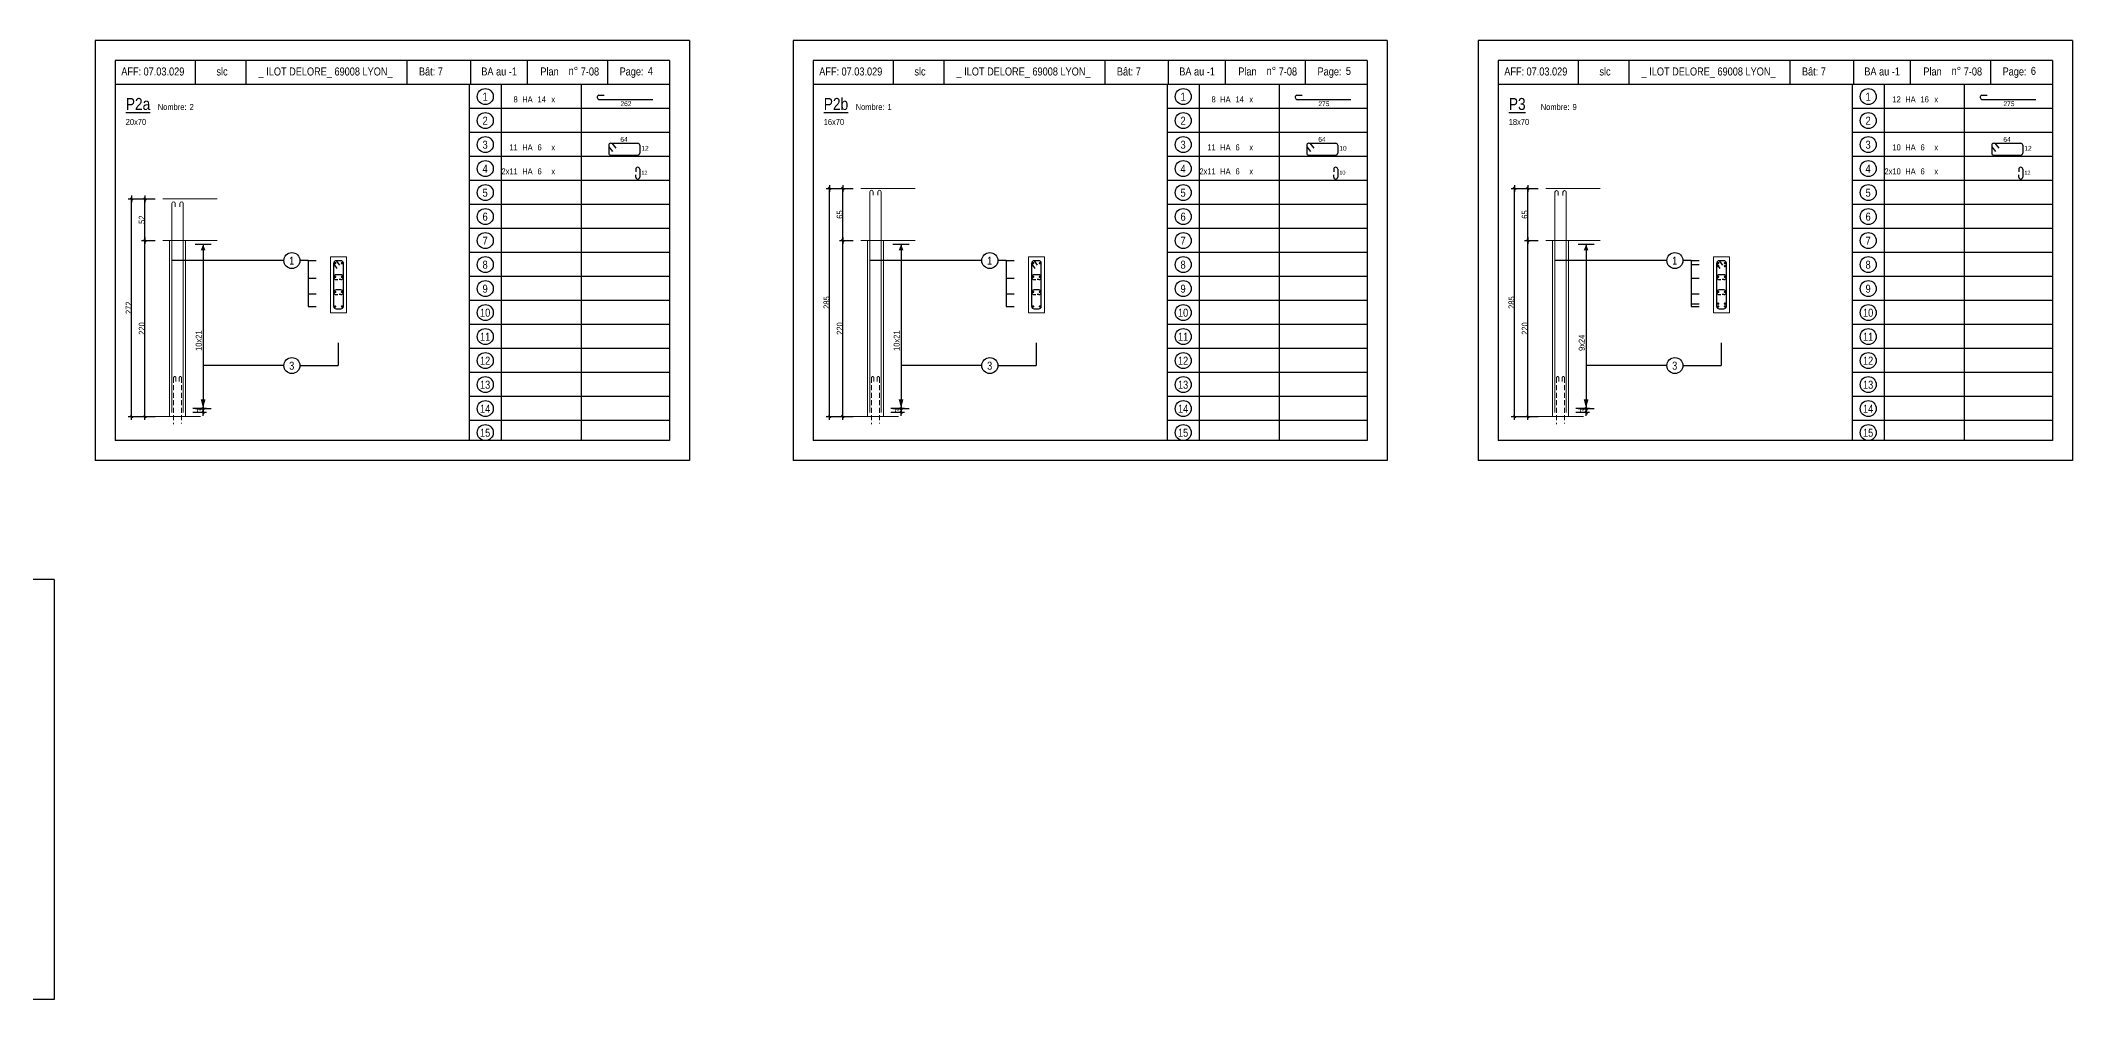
# Model space of a CAD drawing. Header units: metres. Extents: x -9927 to 45032, y -190416 to 12166.
# Drawn here: x 3751 to 8828, y -55539 to -53142 of the extents above; entities that cross this region are included whole.
import ezdxf
from ezdxf.enums import TextEntityAlignment as Align

# ---------------------------------------------------------------- set-up
doc = ezdxf.new("R2010")
doc.units = ezdxf.units.M
doc.header["$PDMODE"] = 65
doc.linetypes.add('CACHE2', pattern=[0.1875, 0.125, -0.0625])
for name, color, linetype in [('01_cote_gen', 4, 'Continuous'), ('01_fenetres', 171, 'Continuous'), ('01_linteaux', 3, 'Continuous'), ('01_sem', 42, 'Continuous'), ('01_texte', 230, 'Continuous'), ('AA_COTES', 2, 'Continuous')]:
    doc.layers.add(name, color=color, linetype=linetype)
doc.styles.add('STYLE2', font='ARIALN.TTF')
doc.dimstyles.new('JB25', dxfattribs={"dimscale": 0.1, "dimtxt": 150, "dimasz": 17, "dimexe": 0.1, "dimexo": 0.1, "dimgap": 0.09, "dimtad": 1, "dimdec": 1, "dimlfac": 0.5, "dimdsep": 46, "dimtxsty": 'STYLE2', "dimblk1": 'BOND_G', "dimblk2": 'BOND_D', "dimsah": 1, "dimcen": 1.5, "dimdle": 0.01, "dimse1": 1, "dimse2": 1, "dimclrd": 4, "dimclre": 2, "dimclrt": 5, "dimadec": 0, "dimazin": 0, "dimtfac": 2.333333, "dimtdec": 1, "dimtix": 1, "dimtmove": 2, "dimatfit": 3, "dimldrblk": 'BOND_G', "dimfxl": 1, "dimtolj": 1, "dimtzin": 0, "dimarcsym": 0})

# ---------------------------------------------------------------- blocks, each defined once
blk = doc.blocks.new('BOND_G')
at = {"layer": 'AA_COTES', "color": 0}
for p, q in [((5, 0), (-5, 0)), ((1.8, 1.8), (-1.8, -1.8)), ((0, -5), (0, 15))]:
    blk.add_line(p, q, dxfattribs=at)
blk = doc.blocks.new('BOND_D')
at = {"layer": 'AA_COTES', "color": 0}
for p, q in [((5, 0), (-5, 0)), ((-1.8, -1.8), (1.8, 1.8)), ((0, 5), (0, -15))]:
    blk.add_line(p, q, dxfattribs=at)
blk = doc.blocks.new('*D568')
at = {"layer": '01_cote_gen', "color": 4, "linetype": 'Continuous', "lineweight": -2, "transparency": 16777216}
blk.add_line((3978.1, -54080.1), (3978.1, -53539.5), dxfattribs=at)
at = {"layer": 'DEFPOINTS', "color": 0, "linetype": 'Continuous', "lineweight": 0, "transparency": 16777216}
for p in [(3978.1, -53537.8), (4112.8, -53537.8), (4072.8, -54081.8)]:
    blk.add_point(p, dxfattribs=at)
at = {"layer": '01_cote_gen', "color": 4, "linetype": 'Continuous', "lineweight": -2, "transparency": 16777216, "xscale": 1.7, "yscale": 1.7, "zscale": 1.7}
for name, p, rotation in [('BOND_D', (3978.1, -53537.8), 90), ('BOND_G', (3978.1, -54081.8), 270)]:
    blk.add_blockref(name, p, dxfattribs=dict(at, rotation=rotation))
at = {"layer": '01_cote_gen', "color": 5, "linetype": 'Continuous', "lineweight": 0, "transparency": 16777216, "insert": (3970.5, -53809.8), "char_height": 15, "attachment_point": 5, "rotation": 90, "style": 'STYLE2'}
blk.add_mtext('\\A1;272', dxfattribs=at)
blk = doc.blocks.new('*D569')
at = {"layer": '01_cote_gen', "color": 4, "linetype": 'Continuous', "lineweight": -2, "transparency": 16777216}
blk.add_line((4011.3, -53640.1), (4011.3, -53539.5), dxfattribs=at)
at = {"layer": 'DEFPOINTS', "color": 0, "linetype": 'Continuous', "lineweight": 0, "transparency": 16777216}
for p in [(4011.3, -53537.8), (4159.5, -53537.8), (4168.5, -53641.8)]:
    blk.add_point(p, dxfattribs=at)
at = {"layer": '01_cote_gen', "color": 4, "linetype": 'Continuous', "lineweight": -2, "transparency": 16777216, "xscale": 1.7, "yscale": 1.7, "zscale": 1.7}
for name, p, rotation in [('BOND_D', (4011.3, -53537.8), 90), ('BOND_G', (4011.3, -53641.8), 270)]:
    blk.add_blockref(name, p, dxfattribs=dict(at, rotation=rotation))
at = {"layer": '01_cote_gen', "color": 5, "linetype": 'Continuous', "lineweight": 0, "transparency": 16777216, "insert": (4003.6, -53589.8), "char_height": 15, "attachment_point": 5, "rotation": 90, "style": 'STYLE2'}
blk.add_mtext('\\A1;52', dxfattribs=at)
blk = doc.blocks.new('*D570')
at = {"layer": '01_cote_gen', "color": 4, "linetype": 'Continuous', "lineweight": -2, "transparency": 16777216}
blk.add_line((4011.3, -54080.1), (4011.3, -53643.5), dxfattribs=at)
at = {"layer": 'DEFPOINTS', "color": 0, "linetype": 'Continuous', "lineweight": 0, "transparency": 16777216}
for p in [(4011.3, -53641.8), (4019.8, -53641.8), (4029.4, -54081.8)]:
    blk.add_point(p, dxfattribs=at)
at = {"layer": '01_cote_gen', "color": 4, "linetype": 'Continuous', "lineweight": -2, "transparency": 16777216, "xscale": 1.7, "yscale": 1.7, "zscale": 1.7}
for name, p, rotation in [('BOND_D', (4011.3, -53641.8), 90), ('BOND_G', (4011.3, -54081.8), 270)]:
    blk.add_blockref(name, p, dxfattribs=dict(at, rotation=rotation))
at = {"layer": '01_cote_gen', "color": 5, "linetype": 'Continuous', "lineweight": 0, "transparency": 16777216, "insert": (4003.6, -53861.8), "char_height": 15, "attachment_point": 5, "rotation": 90, "style": 'STYLE2'}
blk.add_mtext('\\A1;220', dxfattribs=at)
blk = doc.blocks.new('*D571')
at = {"layer": '01_cote_gen', "color": 4, "linetype": 'Continuous', "lineweight": -2, "transparency": 16777216}
blk.add_line((4156.6, -54063.5), (4156.6, -54070.1), dxfattribs=at)
at = {"layer": 'DEFPOINTS', "color": 0, "linetype": 'Continuous', "lineweight": 0, "transparency": 16777216}
for p in [(4106.8, -54071.8), (4149.8, -54061.8), (4156.6, -54071.8)]:
    blk.add_point(p, dxfattribs=at)
at = {"layer": '01_cote_gen', "color": 4, "linetype": 'Continuous', "lineweight": -2, "transparency": 16777216, "xscale": 1.7, "yscale": 1.7, "zscale": 1.7}
for name, p, rotation in [('BOND_G', (4156.6, -54061.8), 90), ('BOND_D', (4156.6, -54071.8), 270)]:
    blk.add_blockref(name, p, dxfattribs=dict(at, rotation=rotation))
at = {"layer": '01_cote_gen', "color": 5, "linetype": 'Continuous', "lineweight": 0, "transparency": 16777216, "insert": (4149, -54066.8), "char_height": 15, "attachment_point": 5, "rotation": 90, "style": 'STYLE2'}
blk.add_mtext('\\A1;3', dxfattribs=at)
blk = doc.blocks.new('*D572')
at = {"layer": '01_cote_gen', "color": 4, "linetype": 'Continuous', "lineweight": -2, "transparency": 16777216}
blk.add_line((5722.3, -54080.1), (5722.3, -53513.5), dxfattribs=at)
at = {"layer": 'DEFPOINTS', "color": 0, "linetype": 'Continuous', "lineweight": 0, "transparency": 16777216}
for p in [(5722.3, -53511.8), (5857, -53511.8), (5817, -54081.8)]:
    blk.add_point(p, dxfattribs=at)
at = {"layer": '01_cote_gen', "color": 4, "linetype": 'Continuous', "lineweight": -2, "transparency": 16777216, "xscale": 1.7, "yscale": 1.7, "zscale": 1.7}
for name, p, rotation in [('BOND_D', (5722.3, -53511.8), 90), ('BOND_G', (5722.3, -54081.8), 270)]:
    blk.add_blockref(name, p, dxfattribs=dict(at, rotation=rotation))
at = {"layer": '01_cote_gen', "color": 5, "linetype": 'Continuous', "lineweight": 0, "transparency": 16777216, "insert": (5714.7, -53796.8), "char_height": 15, "attachment_point": 5, "rotation": 90, "style": 'STYLE2'}
blk.add_mtext('\\A1;285', dxfattribs=at)
blk = doc.blocks.new('*D573')
at = {"layer": '01_cote_gen', "color": 4, "linetype": 'Continuous', "lineweight": -2, "transparency": 16777216}
blk.add_line((5755.5, -53640.1), (5755.5, -53513.5), dxfattribs=at)
at = {"layer": 'DEFPOINTS', "color": 0, "linetype": 'Continuous', "lineweight": 0, "transparency": 16777216}
for p in [(5755.5, -53511.8), (5903.7, -53511.8), (5912.8, -53641.8)]:
    blk.add_point(p, dxfattribs=at)
at = {"layer": '01_cote_gen', "color": 4, "linetype": 'Continuous', "lineweight": -2, "transparency": 16777216, "xscale": 1.7, "yscale": 1.7, "zscale": 1.7}
for name, p, rotation in [('BOND_D', (5755.5, -53511.8), 90), ('BOND_G', (5755.5, -53641.8), 270)]:
    blk.add_blockref(name, p, dxfattribs=dict(at, rotation=rotation))
at = {"layer": '01_cote_gen', "color": 5, "linetype": 'Continuous', "lineweight": 0, "transparency": 16777216, "insert": (5747.8, -53576.8), "char_height": 15, "attachment_point": 5, "rotation": 90, "style": 'STYLE2'}
blk.add_mtext('\\A1;65', dxfattribs=at)
blk = doc.blocks.new('*D574')
at = {"layer": '01_cote_gen', "color": 4, "linetype": 'Continuous', "lineweight": -2, "transparency": 16777216}
blk.add_line((5755.5, -54080.1), (5755.5, -53643.5), dxfattribs=at)
at = {"layer": 'DEFPOINTS', "color": 0, "linetype": 'Continuous', "lineweight": 0, "transparency": 16777216}
for p in [(5755.5, -53641.8), (5764, -53641.8), (5773.6, -54081.8)]:
    blk.add_point(p, dxfattribs=at)
at = {"layer": '01_cote_gen', "color": 4, "linetype": 'Continuous', "lineweight": -2, "transparency": 16777216, "xscale": 1.7, "yscale": 1.7, "zscale": 1.7}
for name, p, rotation in [('BOND_D', (5755.5, -53641.8), 90), ('BOND_G', (5755.5, -54081.8), 270)]:
    blk.add_blockref(name, p, dxfattribs=dict(at, rotation=rotation))
at = {"layer": '01_cote_gen', "color": 5, "linetype": 'Continuous', "lineweight": 0, "transparency": 16777216, "insert": (5747.8, -53861.8), "char_height": 15, "attachment_point": 5, "rotation": 90, "style": 'STYLE2'}
blk.add_mtext('\\A1;220', dxfattribs=at)
blk = doc.blocks.new('*D575')
at = {"layer": '01_cote_gen', "color": 4, "linetype": 'Continuous', "lineweight": -2, "transparency": 16777216}
blk.add_line((5900.9, -54063.5), (5900.9, -54070.1), dxfattribs=at)
at = {"layer": 'DEFPOINTS', "color": 0, "linetype": 'Continuous', "lineweight": 0, "transparency": 16777216}
for p in [(5851, -54071.8), (5894.1, -54061.8), (5900.9, -54071.8)]:
    blk.add_point(p, dxfattribs=at)
at = {"layer": '01_cote_gen', "color": 4, "linetype": 'Continuous', "lineweight": -2, "transparency": 16777216, "xscale": 1.7, "yscale": 1.7, "zscale": 1.7}
for name, p, rotation in [('BOND_G', (5900.9, -54061.8), 90), ('BOND_D', (5900.9, -54071.8), 270)]:
    blk.add_blockref(name, p, dxfattribs=dict(at, rotation=rotation))
at = {"layer": '01_cote_gen', "color": 5, "linetype": 'Continuous', "lineweight": 0, "transparency": 16777216, "insert": (5893.2, -54066.8), "char_height": 15, "attachment_point": 5, "rotation": 90, "style": 'STYLE2'}
blk.add_mtext('\\A1;3', dxfattribs=at)
blk = doc.blocks.new('*D576')
at = {"layer": '01_cote_gen', "color": 4, "linetype": 'Continuous', "lineweight": -2, "transparency": 16777216}
blk.add_line((7434.3, -54080.1), (7434.3, -53513.5), dxfattribs=at)
at = {"layer": 'DEFPOINTS', "color": 0, "linetype": 'Continuous', "lineweight": 0, "transparency": 16777216}
for p in [(7434.3, -53511.8), (7569, -53511.8), (7529, -54081.8)]:
    blk.add_point(p, dxfattribs=at)
at = {"layer": '01_cote_gen', "color": 4, "linetype": 'Continuous', "lineweight": -2, "transparency": 16777216, "xscale": 1.7, "yscale": 1.7, "zscale": 1.7}
for name, p, rotation in [('BOND_D', (7434.3, -53511.8), 90), ('BOND_G', (7434.3, -54081.8), 270)]:
    blk.add_blockref(name, p, dxfattribs=dict(at, rotation=rotation))
at = {"layer": '01_cote_gen', "color": 5, "linetype": 'Continuous', "lineweight": 0, "transparency": 16777216, "insert": (7426.6, -53796.8), "char_height": 15, "attachment_point": 5, "rotation": 90, "style": 'STYLE2'}
blk.add_mtext('\\A1;285', dxfattribs=at)
blk = doc.blocks.new('*D577')
at = {"layer": '01_cote_gen', "color": 4, "linetype": 'Continuous', "lineweight": -2, "transparency": 16777216}
blk.add_line((7467.5, -53640.1), (7467.5, -53513.5), dxfattribs=at)
at = {"layer": 'DEFPOINTS', "color": 0, "linetype": 'Continuous', "lineweight": 0, "transparency": 16777216}
for p in [(7467.5, -53511.8), (7615.7, -53511.8), (7624.8, -53641.8)]:
    blk.add_point(p, dxfattribs=at)
at = {"layer": '01_cote_gen', "color": 4, "linetype": 'Continuous', "lineweight": -2, "transparency": 16777216, "xscale": 1.7, "yscale": 1.7, "zscale": 1.7}
for name, p, rotation in [('BOND_D', (7467.5, -53511.8), 90), ('BOND_G', (7467.5, -53641.8), 270)]:
    blk.add_blockref(name, p, dxfattribs=dict(at, rotation=rotation))
at = {"layer": '01_cote_gen', "color": 5, "linetype": 'Continuous', "lineweight": 0, "transparency": 16777216, "insert": (7459.8, -53576.8), "char_height": 15, "attachment_point": 5, "rotation": 90, "style": 'STYLE2'}
blk.add_mtext('\\A1;65', dxfattribs=at)
blk = doc.blocks.new('*D578')
at = {"layer": '01_cote_gen', "color": 4, "linetype": 'Continuous', "lineweight": -2, "transparency": 16777216}
blk.add_line((7467.5, -54080.1), (7467.5, -53643.5), dxfattribs=at)
at = {"layer": 'DEFPOINTS', "color": 0, "linetype": 'Continuous', "lineweight": 0, "transparency": 16777216}
for p in [(7467.5, -53641.8), (7476, -53641.8), (7485.6, -54081.8)]:
    blk.add_point(p, dxfattribs=at)
at = {"layer": '01_cote_gen', "color": 4, "linetype": 'Continuous', "lineweight": -2, "transparency": 16777216, "xscale": 1.7, "yscale": 1.7, "zscale": 1.7}
for name, p, rotation in [('BOND_D', (7467.5, -53641.8), 90), ('BOND_G', (7467.5, -54081.8), 270)]:
    blk.add_blockref(name, p, dxfattribs=dict(at, rotation=rotation))
at = {"layer": '01_cote_gen', "color": 5, "linetype": 'Continuous', "lineweight": 0, "transparency": 16777216, "insert": (7459.8, -53861.8), "char_height": 15, "attachment_point": 5, "rotation": 90, "style": 'STYLE2'}
blk.add_mtext('\\A1;220', dxfattribs=at)
blk = doc.blocks.new('*D579')
at = {"layer": '01_cote_gen', "color": 4, "linetype": 'Continuous', "lineweight": -2, "transparency": 16777216}
blk.add_line((7612.9, -54063.5), (7612.9, -54070.1), dxfattribs=at)
at = {"layer": 'DEFPOINTS', "color": 0, "linetype": 'Continuous', "lineweight": 0, "transparency": 16777216}
for p in [(7563, -54071.8), (7606, -54061.8), (7612.9, -54071.8)]:
    blk.add_point(p, dxfattribs=at)
at = {"layer": '01_cote_gen', "color": 4, "linetype": 'Continuous', "lineweight": -2, "transparency": 16777216, "xscale": 1.7, "yscale": 1.7, "zscale": 1.7}
for name, p, rotation in [('BOND_G', (7612.9, -54061.8), 90), ('BOND_D', (7612.9, -54071.8), 270)]:
    blk.add_blockref(name, p, dxfattribs=dict(at, rotation=rotation))
at = {"layer": '01_cote_gen', "color": 5, "linetype": 'Continuous', "lineweight": 0, "transparency": 16777216, "insert": (7605.2, -54066.8), "char_height": 15, "attachment_point": 5, "rotation": 90, "style": 'STYLE2'}
blk.add_mtext('\\A1;3', dxfattribs=at)

msp = doc.modelspace()

# ---------------------------------------------------------------- linework, layer by layer
at = {"layer": '01_cote_gen', "color": 2, "linetype": 'CACHE2', "lineweight": 0, "ltscale": 100}
for p, q in [((4082.76, -53984.84), (4082.76, -54100.41)), ((4088.76, -53984.84), (4088.76, -53993.82)), ((4096.76, -53984.84), (4096.76, -53993.82)), ((4102.76, -53984.84), (4102.76, -54099.56)), ((5827.01, -53984.84), (5827.01, -54100.41)), ((5833.01, -53984.84), (5833.01, -53993.82)), ((5841.01, -53984.84), (5841.01, -53993.82)), ((5847.01, -53984.84), (5847.01, -54099.56)), ((7538.97, -53984.84), (7538.97, -54100.41)), ((7544.97, -53984.84), (7544.97, -53993.82)), ((7552.97, -53984.84), (7552.97, -53993.82)), ((7558.97, -53984.84), (7558.97, -54099.56))]:
    msp.add_line(p, q, dxfattribs=at)
for centre in [(4085.76, -53984.84), (4099.76, -53984.84), (5830.01, -53984.84), (5844.01, -53984.84), (7541.97, -53984.84), (7555.97, -53984.84)]:
    msp.add_arc(centre, 3, 0, 180, dxfattribs=at)
at = {"layer": '01_fenetres', "ltscale": 30}
for p, q in [((3936.86, -53191.96), (3936.86, -54141.96)), ((3936.86, -53191.96), (3936.86, -54141.96)), ((3936.86, -53191.96), (3936.86, -54141.96)), ((5321.86, -53191.96), (3936.86, -53191.96)), ((4136.86, -53191.96), (4136.86, -53251.96)), ((4263.36, -53191.96), (4263.36, -53251.96)), ((4666.14, -53191.96), (4666.14, -53251.96)), ((4824.54, -53191.96), (4824.54, -53251.96)), ((4967.73, -53251.96), (4967.73, -53191.96)), ((5167.73, -53251.96), (5167.73, -53191.96)), ((5321.86, -53191.96), (5321.86, -54141.96)), ((5681.11, -53191.96), (5681.11, -54141.96)), ((5681.11, -53191.96), (5681.11, -54141.96)), ((5681.11, -53191.96), (5681.11, -54141.96)), ((7066.11, -53191.96), (5681.11, -53191.96)), ((5881.11, -53191.96), (5881.11, -53251.96)), ((6007.61, -53191.96), (6007.61, -53251.96)), ((6410.39, -53191.96), (6410.39, -53251.96)), ((6568.8, -53191.96), (6568.8, -53251.96)), ((6711.98, -53251.96), (6711.98, -53191.96)), ((6911.98, -53251.96), (6911.98, -53191.96)), ((7066.11, -53191.96), (7066.11, -54141.96)), ((7393.07, -53191.96), (7393.07, -54141.96)), ((7393.07, -53191.96), (7393.07, -54141.96)), ((7393.07, -53191.96), (7393.07, -54141.96)), ((8778.07, -53191.96), (7393.07, -53191.96)), ((7593.07, -53191.96), (7593.07, -53251.96)), ((7719.56, -53191.96), (7719.56, -53251.96)), ((8122.34, -53191.96), (8122.34, -53251.96)), ((8280.75, -53191.96), (8280.75, -53251.96)), ((8423.94, -53251.96), (8423.94, -53191.96)), ((8623.94, -53251.96), (8623.94, -53191.96)), ((8778.07, -53191.96), (8778.07, -54141.96)), ((5321.86, -53251.96), (3936.86, -53251.96)), ((7066.11, -53251.96), (5681.11, -53251.96)), ((8778.07, -53251.96), (7393.07, -53251.96)), ((5321.86, -54141.96), (3936.86, -54141.96)), ((7066.11, -54141.96), (5681.11, -54141.96)), ((8778.07, -54141.96), (7393.07, -54141.96))]:
    msp.add_line(p, q, dxfattribs=at)
at = {"layer": '01_linteaux', "linetype": 'Continuous'}
for p, q in [((5145.41, -53278.21), (5159.14, -53278.21)), ((5146.63, -53289.19), (5280.95, -53289.19)), ((6889.66, -53278.21), (6903.4, -53278.21)), ((6890.89, -53289.19), (7025.2, -53289.19)), ((8601.61, -53278.21), (8615.35, -53278.21)), ((8602.84, -53289.19), (8737.15, -53289.19)), ((5170.31, -53403.49), (5170.31, -53423.1)), ((5170.31, -53407.63), (5179.5, -53418.96)), ((5175.31, -53398.49), (5242.89, -53398.49)), ((5178, -53398.49), (5187.98, -53410.8)), ((5247.89, -53403.49), (5247.89, -53423.1)), ((6914.56, -53403.49), (6914.56, -53423.1)), ((6914.56, -53407.63), (6923.75, -53418.96)), ((6919.56, -53398.49), (6987.15, -53398.49)), ((6922.25, -53398.49), (6932.23, -53410.8)), ((6992.15, -53403.49), (6992.15, -53423.1)), ((8626.52, -53403.49), (8626.52, -53423.1)), ((8626.52, -53407.63), (8635.71, -53418.96)), ((8631.52, -53398.49), (8699.1, -53398.49)), ((8634.21, -53398.49), (8644.19, -53410.8)), ((8704.1, -53403.49), (8704.1, -53423.1)), ((5175.31, -53428.1), (5242.89, -53428.1)), ((5237.89, -53463.49), (5237.89, -53469.86)), ((5247.89, -53463.49), (5247.89, -53483.1)), ((6919.56, -53428.1), (6987.15, -53428.1)), ((6982.15, -53463.49), (6982.15, -53469.86)), ((6992.15, -53463.49), (6992.15, -53483.1)), ((8631.52, -53428.1), (8699.1, -53428.1)), ((8694.1, -53463.49), (8694.1, -53469.86)), ((8704.1, -53463.49), (8704.1, -53483.1)), ((5237.89, -53483.1), (5237.89, -53477.25)), ((6982.15, -53483.1), (6982.15, -53477.25)), ((8694.1, -53483.1), (8694.1, -53477.25))]:
    msp.add_line(p, q, dxfattribs=at)
for centre, start, end in [((5146.51, -53283.09), 102.77382, 192.77382), ((5146.63, -53284.19), 180, 270), ((6890.76, -53283.09), 102.77382, 192.77382), ((6890.89, -53284.19), 180, 270), ((8602.72, -53283.09), 102.77382, 192.77382), ((8602.84, -53284.19), 180, 270), ((5175.31, -53403.49), 90, 180), ((5242.89, -53403.49), 0, 90), ((6919.56, -53403.49), 90, 180), ((6987.15, -53403.49), 0, 90), ((8631.52, -53403.49), 90, 180), ((8699.1, -53403.49), 0, 90), ((5175.31, -53423.1), 180, 270), ((5242.89, -53463.49), 90, 180), ((5242.89, -53423.1), 270, 0), ((5242.89, -53463.49), 0, 90), ((6919.56, -53423.1), 180, 270), ((6987.15, -53463.49), 90, 180), ((6987.15, -53423.1), 270, 0), ((6987.15, -53463.49), 0, 90), ((8631.52, -53423.1), 180, 270), ((8699.1, -53463.49), 90, 180), ((8699.1, -53423.1), 270, 0), ((8699.1, -53463.49), 0, 90), ((5242.89, -53483.1), 180, 270), ((5242.89, -53483.1), 270, 0), ((6987.15, -53483.1), 180, 270), ((6987.15, -53483.1), 270, 0), ((8699.1, -53483.1), 180, 270), ((8699.1, -53483.1), 270, 0)]:
    msp.add_arc(centre, 5, start, end, dxfattribs=at)
at = {"layer": '01_sem', "color": 2, "lineweight": 0, "ltscale": 7}
for p, q in [((5817.01, -53511.84), (5800.57, -53511.84)), ((5936.19, -53511.84), (5817.01, -53511.84)), ((7528.97, -53511.84), (7512.53, -53511.84)), ((7648.15, -53511.84), (7528.97, -53511.84)), ((4072.76, -53537.84), (4056.32, -53537.84)), ((4191.94, -53537.84), (4072.76, -53537.84)), ((4078.76, -53548.83), (4078.76, -54071.84)), ((4086.76, -53548.83), (4086.76, -53557.23)), ((4098.76, -53548.83), (4098.76, -53557.23)), ((4106.76, -53548.83), (4106.76, -54071.84)), ((5823.01, -53519.89), (5823.01, -54071.84)), ((5831.01, -53519.89), (5831.01, -53528.29)), ((5843.01, -53519.89), (5843.01, -53528.29)), ((5851.01, -53519.89), (5851.01, -54071.84)), ((7534.97, -53520.84), (7534.97, -54071.84)), ((7542.97, -53520.84), (7542.97, -53529.25)), ((7554.97, -53520.84), (7554.97, -53529.25)), ((7562.97, -53520.84), (7562.97, -54071.84)), ((4072.76, -53641.84), (4056.32, -53641.84)), ((4072.76, -53641.84), (4072.76, -54081.84)), ((4191.94, -53641.84), (4072.76, -53641.84)), ((4112.76, -53641.84), (4112.76, -54081.84)), ((5817.01, -53641.84), (5800.57, -53641.84)), ((5817.01, -53641.84), (5817.01, -54081.84)), ((5936.19, -53641.84), (5817.01, -53641.84)), ((5857.01, -53641.84), (5857.01, -54081.84)), ((7528.97, -53641.84), (7512.53, -53641.84)), ((7528.97, -53641.84), (7528.97, -54081.84)), ((7648.15, -53641.84), (7528.97, -53641.84)), ((7568.97, -53641.84), (7568.97, -54081.84)), ((4475.17, -53822.42), (4475.17, -53682.42)), ((4515.17, -53682.42), (4475.17, -53682.42)), ((4475.17, -53822.42), (4475.17, -53682.42)), ((4515.17, -53682.42), (4475.17, -53682.42)), ((4515.17, -53822.42), (4515.17, -53682.42)), ((6219.43, -53822.42), (6219.43, -53682.42)), ((6259.43, -53682.42), (6219.43, -53682.42)), ((6219.43, -53822.42), (6219.43, -53682.42)), ((6259.43, -53682.42), (6219.43, -53682.42)), ((6259.43, -53822.42), (6259.43, -53682.42)), ((7931.38, -53822.42), (7931.38, -53682.42)), ((7971.38, -53682.42), (7931.38, -53682.42)), ((7931.38, -53822.42), (7931.38, -53682.42)), ((7971.38, -53682.42), (7931.38, -53682.42)), ((7971.38, -53822.42), (7971.38, -53682.42)), ((4475.17, -53822.42), (4515.17, -53822.42)), ((4475.17, -53822.42), (4515.17, -53822.42)), ((6219.43, -53822.42), (6259.43, -53822.42)), ((6219.43, -53822.42), (6259.43, -53822.42)), ((7931.38, -53822.42), (7971.38, -53822.42)), ((7931.38, -53822.42), (7971.38, -53822.42)), ((4150.31, -54081.84), (4017.03, -54081.84)), ((5894.56, -54081.84), (5761.28, -54081.84)), ((7606.52, -54081.84), (7473.24, -54081.84))]:
    msp.add_line(p, q, dxfattribs=at)
for centre in [(5827.01, -53519.89), (5847.01, -53519.89), (4082.76, -53548.83), (4102.76, -53548.83), (7538.97, -53520.84), (7558.97, -53520.84)]:
    msp.add_arc(centre, 4, 0, 180, dxfattribs=at)
at = {"layer": '01_texte', "ltscale": 30}
for p, q in [((5371.86, -53141.96), (3886.86, -53141.96)), ((3886.86, -53141.96), (3886.86, -54191.96)), ((5371.86, -53141.96), (5371.86, -54191.96)), ((5371.86, -53141.96), (5371.86, -54191.96)), ((7116.11, -53141.96), (5631.11, -53141.96)), ((5631.11, -53141.96), (5631.11, -54191.96)), ((7116.11, -53141.96), (7116.11, -54191.96)), ((7116.11, -53141.96), (7116.11, -54191.96)), ((8828.07, -53141.96), (7343.07, -53141.96)), ((7343.07, -53141.96), (7343.07, -54191.96)), ((8828.07, -53141.96), (8828.07, -54191.96)), ((8828.07, -53141.96), (8828.07, -54191.96)), ((4821.86, -53251.96), (4821.86, -54141.96)), ((4901.86, -53251.96), (4901.86, -54141.96)), ((5101.86, -53251.96), (5101.86, -54141.96)), ((6566.11, -53251.96), (6566.11, -54141.96)), ((6646.11, -53251.96), (6646.11, -54141.96)), ((6846.11, -53251.96), (6846.11, -54141.96)), ((8278.07, -53251.96), (8278.07, -54141.96)), ((8358.07, -53251.96), (8358.07, -54141.96)), ((8558.07, -53251.96), (8558.07, -54141.96)), ((5321.86, -53311.96), (4821.86, -53311.96)), ((7066.11, -53311.96), (6566.11, -53311.96)), ((8778.07, -53311.96), (8278.07, -53311.96)), ((5321.86, -53371.96), (4821.86, -53371.96)), ((7066.11, -53371.96), (6566.11, -53371.96)), ((8778.07, -53371.96), (8278.07, -53371.96)), ((5321.86, -53431.96), (4821.86, -53431.96)), ((7066.11, -53431.96), (6566.11, -53431.96)), ((8778.07, -53431.96), (8278.07, -53431.96)), ((5321.86, -53491.96), (4821.86, -53491.96)), ((7066.11, -53491.96), (6566.11, -53491.96)), ((8778.07, -53491.96), (8278.07, -53491.96)), ((5321.86, -53551.96), (4821.86, -53551.96)), ((7066.11, -53551.96), (6566.11, -53551.96)), ((8778.07, -53551.96), (8278.07, -53551.96)), ((5321.86, -53611.96), (4821.86, -53611.96)), ((7066.11, -53611.96), (6566.11, -53611.96)), ((8778.07, -53611.96), (8278.07, -53611.96)), ((4136.49, -53651.13), (4176.81, -53651.13)), ((4156.65, -53651.13), (4156.65, -54068.72)), ((5880.74, -53651.13), (5921.06, -53651.13)), ((5900.9, -53651.13), (5900.9, -54068.72)), ((7592.7, -53651.13), (7633.02, -53651.13)), ((7612.86, -53651.13), (7612.86, -54068.72)), ((4483.17, -53806.42), (4483.17, -53698.42)), ((4483.17, -53700.97), (4491.17, -53711.7)), ((4501.17, -53692.42), (4489.17, -53692.42)), ((4489.17, -53692.42), (4497.17, -53703.14)), ((4507.17, -53806.42), (4507.17, -53698.42)), ((5321.86, -53671.96), (4821.86, -53671.96)), ((6227.43, -53806.42), (6227.43, -53698.42)), ((6227.43, -53700.97), (6235.42, -53711.7)), ((6245.43, -53692.42), (6233.43, -53692.42)), ((6233.43, -53692.42), (6241.42, -53703.14)), ((6251.43, -53806.42), (6251.43, -53698.42)), ((7066.11, -53671.96), (6566.11, -53671.96)), ((7939.38, -53806.42), (7939.38, -53698.42)), ((7939.38, -53700.97), (7947.38, -53711.7)), ((7957.38, -53692.42), (7945.38, -53692.42)), ((7945.38, -53692.42), (7953.38, -53703.14)), ((7963.38, -53806.42), (7963.38, -53698.42)), ((8778.07, -53671.96), (8278.07, -53671.96)), ((4501.17, -53727.36), (4489.17, -53727.36)), ((4489.17, -53739.36), (4493.36, -53739.36)), ((4501.17, -53765.04), (4489.17, -53765.04)), ((4501.17, -53739.36), (4496.99, -53739.36)), ((5321.86, -53731.96), (4821.86, -53731.96)), ((6245.43, -53727.36), (6233.43, -53727.36)), ((6233.43, -53739.36), (6237.61, -53739.36)), ((6245.43, -53765.04), (6233.43, -53765.04)), ((6245.43, -53739.36), (6241.24, -53739.36)), ((7066.11, -53731.96), (6566.11, -53731.96)), ((7957.38, -53727.36), (7945.38, -53727.36)), ((7945.38, -53739.36), (7949.57, -53739.36)), ((7957.38, -53765.04), (7945.38, -53765.04)), ((7957.38, -53739.36), (7953.2, -53739.36)), ((8778.07, -53731.96), (8278.07, -53731.96)), ((4489.17, -53777.04), (4493.36, -53777.04)), ((4489.17, -53812.42), (4501.17, -53812.42)), ((4501.17, -53777.04), (4496.99, -53777.04)), ((5321.86, -53791.96), (4821.86, -53791.96)), ((6233.43, -53777.04), (6237.61, -53777.04)), ((6233.43, -53812.42), (6245.43, -53812.42)), ((6245.43, -53777.04), (6241.24, -53777.04)), ((7066.11, -53791.96), (6566.11, -53791.96)), ((7945.38, -53777.04), (7949.57, -53777.04)), ((7945.38, -53812.42), (7957.38, -53812.42)), ((7957.38, -53777.04), (7953.2, -53777.04)), ((8778.07, -53791.96), (8278.07, -53791.96)), ((5321.86, -53851.96), (4821.86, -53851.96)), ((7066.11, -53851.96), (6566.11, -53851.96)), ((8778.07, -53851.96), (8278.07, -53851.96)), ((5321.86, -53911.96), (4821.86, -53911.96)), ((7066.11, -53911.96), (6566.11, -53911.96)), ((8778.07, -53911.96), (8278.07, -53911.96)), ((5321.86, -53971.96), (4821.86, -53971.96)), ((7066.11, -53971.96), (6566.11, -53971.96)), ((8778.07, -53971.96), (8278.07, -53971.96)), ((4136.49, -54061.84), (4176.81, -54061.84)), ((5321.86, -54031.96), (4821.86, -54031.96)), ((5880.74, -54061.84), (5921.06, -54061.84)), ((7066.11, -54031.96), (6566.11, -54031.96)), ((7592.7, -54061.84), (7633.02, -54061.84)), ((8778.07, -54031.96), (8278.07, -54031.96)), ((5321.86, -54091.96), (4821.86, -54091.96)), ((7066.11, -54091.96), (6566.11, -54091.96)), ((8778.07, -54091.96), (8278.07, -54091.96)), ((5371.86, -54191.96), (3886.86, -54191.96)), ((7116.11, -54191.96), (5631.11, -54191.96)), ((8828.07, -54191.96), (7343.07, -54191.96)), ((3784.55, -54488.84), (2299.55, -54488.84)), ((3784.55, -54488.84), (3784.55, -55538.84)), ((3784.55, -55538.84), (2299.55, -55538.84))]:
    msp.add_line(p, q, dxfattribs=at)
at = {"layer": '01_texte'}
for p, q in [((4358.48, -53691.93), (4078.76, -53691.93)), ((4418.96, -53691.93), (4398.48, -53691.93)), ((4418.96, -53691.93), (4418.96, -53806.91)), ((4418.96, -53691.93), (4438.97, -53691.93)), ((6102.73, -53691.93), (5823.01, -53691.93)), ((6163.21, -53691.93), (6142.73, -53691.93)), ((6163.21, -53691.93), (6163.21, -53806.91)), ((6163.21, -53691.93), (6183.22, -53691.93)), ((7814.69, -53691.93), (7534.97, -53691.93)), ((7875.16, -53691.93), (7854.69, -53691.93)), ((7875.16, -53691.93), (7875.16, -53806.91)), ((7875.16, -53691.93), (7895.18, -53691.93)), ((7875.16, -53701.73), (7895.18, -53701.73)), ((4418.96, -53736.21), (4438.97, -53736.21)), ((6163.21, -53736.21), (6183.22, -53736.21)), ((7875.16, -53736.21), (7895.18, -53736.21)), ((4418.96, -53774.9), (4438.97, -53774.9)), ((4418.96, -53806.91), (4438.97, -53806.91)), ((6163.21, -53774.9), (6183.22, -53774.9)), ((6163.21, -53806.91), (6183.22, -53806.91)), ((7875.16, -53774.9), (7895.18, -53774.9)), ((7875.16, -53799.61), (7895.18, -53799.61)), ((7875.16, -53806.91), (7895.18, -53806.91)), ((4494.39, -53897.35), (4494.39, -53954.37)), ((6238.64, -53897.35), (6238.64, -53954.37)), ((7950.59, -53897.35), (7950.59, -53954.37)), ((4358.48, -53954.37), (4156.65, -53954.37)), ((4398.48, -53954.37), (4494.39, -53954.37)), ((6102.73, -53954.37), (5900.9, -53954.37)), ((6142.73, -53954.37), (6238.64, -53954.37)), ((7814.69, -53954.37), (7612.86, -53954.37)), ((7854.69, -53954.37), (7950.59, -53954.37))]:
    msp.add_line(p, q, dxfattribs=at)
at = {"layer": '01_texte', "ltscale": 30, "const_width": 3, "flags": 128}
for points in [[(4488.11, -53698.12, -1), (4485.11, -53698.12, -1)], [(4502.24, -53698.12, 1), (4505.24, -53698.12, 1)], [(6232.36, -53698.12, -1), (6229.36, -53698.12, -1)], [(6246.49, -53698.12, 1), (6249.49, -53698.12, 1)], [(7944.32, -53698.12, -1), (7941.32, -53698.12, -1)], [(7944.32, -53705.59, -1), (7941.32, -53705.59, -1)], [(7958.45, -53698.12, 1), (7961.45, -53698.12, 1)], [(7958.45, -53705.59, 1), (7961.45, -53705.59, 1)], [(4488.11, -53732.55, 1), (4485.11, -53732.55, 1)], [(4488.11, -53770.23, 1), (4485.11, -53770.23, 1)], [(4502.24, -53732.55, -1), (4505.24, -53732.55, -1)], [(4502.24, -53770.23, -1), (4505.24, -53770.23, -1)], [(6232.36, -53732.55, 1), (6229.36, -53732.55, 1)], [(6232.36, -53770.23, 1), (6229.36, -53770.23, 1)], [(6246.49, -53732.55, -1), (6249.49, -53732.55, -1)], [(6246.49, -53770.23, -1), (6249.49, -53770.23, -1)], [(7944.32, -53732.55, 1), (7941.32, -53732.55, 1)], [(7944.32, -53770.23, 1), (7941.32, -53770.23, 1)], [(7958.45, -53732.55, -1), (7961.45, -53732.55, -1)], [(7958.45, -53770.23, -1), (7961.45, -53770.23, -1)], [(4488.11, -53806.72, 1), (4485.11, -53806.72, 1)], [(4502.24, -53806.72, -1), (4505.24, -53806.72, -1)], [(6232.36, -53806.72, 1), (6229.36, -53806.72, 1)], [(6246.49, -53806.72, -1), (6249.49, -53806.72, -1)], [(7944.32, -53799.53, -1), (7941.32, -53799.53, -1)], [(7944.32, -53806.72, 1), (7941.32, -53806.72, 1)], [(7958.45, -53799.53, 1), (7961.45, -53799.53, 1)], [(7958.45, -53806.72, -1), (7961.45, -53806.72, -1)]]:
    msp.add_lwpolyline(points, format="xyb", close=True, dxfattribs=at)
at = {"layer": '01_texte'}
for centre in [(4861.86, -53281.96), (6606.11, -53281.96), (8318.07, -53281.96), (4861.86, -53341.96), (6606.11, -53341.96), (8318.07, -53341.96), (4861.86, -53401.96), (6606.11, -53401.96), (8318.07, -53401.96), (4861.86, -53461.96), (6606.11, -53461.96), (8318.07, -53461.96), (4861.86, -53521.96), (6606.11, -53521.96), (8318.07, -53521.96), (4861.86, -53581.96), (6606.11, -53581.96), (8318.07, -53581.96), (4861.86, -53641.96), (6606.11, -53641.96), (8318.07, -53641.96), (4378.48, -53691.93), (4861.86, -53701.96), (6122.73, -53691.93), (6606.11, -53701.96), (7834.69, -53691.93), (8318.07, -53701.96), (4861.86, -53761.96), (6606.11, -53761.96), (8318.07, -53761.96), (4861.86, -53821.96), (6606.11, -53821.96), (8318.07, -53821.96), (4861.86, -53881.96), (6606.11, -53881.96), (8318.07, -53881.96), (4861.86, -53941.96), (6606.11, -53941.96), (8318.07, -53941.96), (4378.48, -53954.37), (6122.73, -53954.37), (7834.69, -53954.37), (4861.86, -54001.96), (6606.11, -54001.96), (8318.07, -54001.96), (4861.86, -54061.96), (6606.11, -54061.96), (8318.07, -54061.96), (4861.86, -54121.96), (6606.11, -54121.96), (8318.07, -54121.96)]:
    msp.add_circle(centre, 20, dxfattribs=at)
at = {"layer": '01_texte', "ltscale": 30}
for centre, start, end in [((4489.17, -53698.42), 90.00091, 180), ((4501.17, -53698.42), 0, 90.00091), ((6233.43, -53698.42), 90.00091, 180), ((6245.43, -53698.42), 0, 90.00091), ((7945.38, -53698.42), 90.00091, 180), ((7957.38, -53698.42), 0, 90.00091), ((4489.17, -53733.36), 90.00091, 180), ((4489.17, -53733.36), 180, 269.99909), ((4489.17, -53771.04), 90.00091, 180), ((4501.17, -53733.36), 0, 90.00091), ((4501.17, -53733.36), 269.99909, 360), ((4501.17, -53771.04), 0, 90.00091), ((6233.43, -53733.36), 90.00091, 180), ((6233.43, -53733.36), 180, 269.99909), ((6233.43, -53771.04), 90.00091, 180), ((6245.43, -53733.36), 0, 90.00091), ((6245.43, -53733.36), 269.99909, 360), ((6245.43, -53771.04), 0, 90.00091), ((7945.38, -53733.36), 90.00091, 180), ((7945.38, -53733.36), 180, 269.99909), ((7945.38, -53771.04), 90.00091, 180), ((7957.38, -53733.36), 0, 90.00091), ((7957.38, -53733.36), 269.99909, 360), ((7957.38, -53771.04), 0, 90.00091), ((4489.17, -53771.04), 180, 269.99909), ((4489.17, -53806.42), 180, 270), ((4501.17, -53771.04), 269.99909, 360), ((4501.17, -53806.42), 270, 0), ((6233.43, -53771.04), 180, 269.99909), ((6233.43, -53806.42), 180, 270), ((6245.43, -53771.04), 269.99909, 360), ((6245.43, -53806.42), 270, 0), ((7945.38, -53771.04), 180, 269.99909), ((7945.38, -53806.42), 180, 270), ((7957.38, -53771.04), 269.99909, 360), ((7957.38, -53806.42), 270, 0)]:
    msp.add_arc(centre, 6, start, end, dxfattribs=at)
for points in [[(4156.65, -53651.13), (4150.75, -53666.2), (4156.65, -53666.2)], [(4156.65, -53651.13), (4162.55, -53666.2), (4156.65, -53666.2)], [(5900.9, -53651.13), (5895, -53666.2), (5900.9, -53666.2)], [(5900.9, -53651.13), (5906.8, -53666.2), (5900.9, -53666.2)], [(7612.86, -53651.13), (7606.96, -53666.2), (7612.86, -53666.2)], [(7612.86, -53651.13), (7618.76, -53666.2), (7612.86, -53666.2)], [(4156.65, -54061.84), (4150.75, -54038.77), (4156.65, -54038.77)], [(4156.65, -54061.84), (4162.55, -54038.77), (4156.65, -54038.77)], [(5900.9, -54061.84), (5895, -54038.77), (5900.9, -54038.77)], [(5900.9, -54061.84), (5906.8, -54038.77), (5900.9, -54038.77)], [(7612.86, -54061.84), (7606.96, -54038.77), (7612.86, -54038.77)], [(7612.86, -54061.84), (7618.76, -54038.77), (7612.86, -54038.77)]]:
    msp.add_solid(points, dxfattribs=at)

# ---------------------------------------------------------------- texts
at = {"layer": '01_texte', "style": 'STYLE2'}
for s, height, p in [('AFF:', 20, (3952.16, -53229.11)), ('07.03.029', 20, (4007.82, -53229.11)), ('slc', 20, (4189.99, -53229.11)), ('_ ILOT DELORE_ 69008 LYON_', 20, (4295.23, -53229.11)), ('Bât: 7', 20, (4695.98, -53229.11)), ('BA au -1', 20, (4851.87, -53229.11)), ('Plan', 20, (4999.37, -53229.11)), ('n%%D', 20, (5070.05, -53227.67)), ('7-08', 20, (5100.4, -53229.11)), ('Page:', 20, (5197.44, -53229.11)), ('4', 20, (5268.13, -53227.67)), ('AFF:', 20, (5696.41, -53229.11)), ('07.03.029', 20, (5752.07, -53229.11)), ('slc', 20, (5934.24, -53229.11)), ('_ ILOT DELORE_ 69008 LYON_', 20, (6039.49, -53229.11)), ('Bât: 7', 20, (6440.24, -53229.11)), ('BA au -1', 20, (6596.12, -53229.11)), ('Plan', 20, (6743.62, -53229.11)), ('n%%D', 20, (6814.3, -53227.67)), ('7-08', 20, (6844.65, -53229.11)), ('Page:', 20, (6941.7, -53229.11)), ('5', 20, (7012.38, -53227.67)), ('AFF:', 20, (7408.37, -53229.11)), ('07.03.029', 20, (7464.03, -53229.11)), ('slc', 20, (7646.2, -53229.11)), ('_ ILOT DELORE_ 69008 LYON_', 20, (7751.44, -53229.11)), ('Bât: 7', 20, (8152.19, -53229.11)), ('BA au -1', 20, (8308.07, -53229.11)), ('Plan', 20, (8455.58, -53229.11)), ('n%%D', 20, (8526.26, -53227.67)), ('7-08', 20, (8556.6, -53229.11)), ('Page:', 20, (8653.65, -53229.11)), ('6', 20, (8724.34, -53227.67)), ('%%UP2a', 30, (3963.44, -53315.35)), ('Nombre:', 15, (4043.25, -53315.35)), ('2', 15, (4122.87, -53315.35)), ('HA', 15, (4954.15, -53296.36)), ('14', 15, (4992.32, -53296.36)), ('262', 12, (5199.69, -53305.7)), ('%%UP2b', 30, (5707.69, -53315.35)), ('Nombre:', 15, (5787.5, -53315.35)), ('1', 15, (5867.13, -53315.35)), ('HA', 15, (6698.4, -53296.36)), ('14', 15, (6736.57, -53296.36)), ('275', 12, (6943.95, -53305.7)), ('%%UP3', 30, (7419.65, -53315.35)), ('Nombre:', 15, (7499.46, -53315.35)), ('9', 15, (7579.08, -53315.35)), ('HA', 15, (8410.36, -53296.36)), ('16', 15, (8448.53, -53296.36)), ('275', 12, (8655.9, -53305.7)), ('20x70', 15, (3963.25, -53352.78)), ('16x70', 15, (5707.5, -53352.78)), ('18x70', 15, (7419.46, -53352.78)), ('HA', 15, (4954.15, -53416.36)), ('6', 15, (4992.32, -53416.36)), ('64', 12, (5199.37, -53394.94)), ('12', 12, (5251.88, -53417.15)), ('HA', 15, (6698.4, -53416.36)), ('6', 15, (6736.57, -53416.36)), ('64', 12, (6943.62, -53394.94)), ('10', 12, (6996.13, -53417.15)), ('HA', 15, (8410.36, -53416.36)), ('6', 15, (8448.53, -53416.36)), ('64', 12, (8655.58, -53394.94)), ('12', 12, (8708.09, -53417.15)), ('HA', 15, (4954.15, -53476.36)), ('6', 15, (4992.32, -53476.36)), ('HA', 15, (6698.4, -53476.36)), ('6', 15, (6736.57, -53476.36)), ('HA', 15, (8410.36, -53476.36)), ('6', 15, (8448.53, -53476.36)), ('12', 10, (5251.88, -53477.15)), ('10', 10, (6996.13, -53477.15)), ('12', 10, (8708.09, -53477.15))]:
    msp.add_text(s, height=height, dxfattribs=at).set_placement(p)
for s, p in [('1', (4861.46, -53282.19)), ('1', (6605.71, -53282.19)), ('1', (8317.67, -53282.19)), ('2', (4861.46, -53342.19)), ('2', (6605.71, -53342.19)), ('2', (8317.67, -53342.19)), ('3', (4861.46, -53402.19)), ('3', (6605.71, -53402.19)), ('3', (8317.67, -53402.19)), ('4', (4861.46, -53462.19)), ('4', (6605.71, -53462.19)), ('4', (8317.67, -53462.19)), ('5', (4861.46, -53522.19)), ('5', (6605.71, -53522.19)), ('5', (8317.67, -53522.19)), ('6', (4861.46, -53582.19)), ('6', (6605.71, -53582.19)), ('6', (8317.67, -53582.19)), ('7', (4861.46, -53642.19)), ('7', (6605.71, -53642.19)), ('7', (8317.67, -53642.19)), ('1', (4378.08, -53692.16)), ('8', (4861.46, -53702.19)), ('1', (6122.33, -53692.16)), ('8', (6605.71, -53702.19)), ('1', (7834.29, -53692.16)), ('8', (8317.67, -53702.19)), ('9', (4861.46, -53762.19)), ('9', (6605.71, -53762.19)), ('9', (8317.67, -53762.19)), ('10', (4861.46, -53822.19)), ('10', (6605.71, -53822.19)), ('10', (8317.67, -53822.19)), ('11', (4861.46, -53882.19)), ('11', (6605.71, -53882.19)), ('11', (8317.67, -53882.19)), ('3', (4378.08, -53954.6)), ('12', (4861.46, -53942.19)), ('3', (6122.33, -53954.6)), ('12', (6605.71, -53942.19)), ('3', (7834.29, -53954.6)), ('12', (8317.67, -53942.19)), ('13', (4861.46, -54002.19)), ('13', (6605.71, -54002.19)), ('13', (8317.67, -54002.19)), ('14', (4861.46, -54062.19)), ('14', (6605.71, -54062.19)), ('14', (8317.67, -54062.19)), ('15', (4861.46, -54122.19)), ('15', (6605.71, -54122.19)), ('15', (8317.67, -54122.19))]:
    msp.add_text(s, height=20, dxfattribs=at).set_placement(p, align=Align.MIDDLE_CENTER)
for s, p in [('8', (4942.95, -53296.36)), ('8', (6687.2, -53296.36)), ('12', (8399.16, -53296.36)), ('11', (4942.95, -53416.36)), ('11', (6687.2, -53416.36)), ('10', (8399.16, -53416.36)), ('2x11', (4942.95, -53476.36)), ('2x11', (6687.2, -53476.36)), ('2x10', (8399.16, -53476.36))]:
    msp.add_text(s, height=15, dxfattribs=at).set_placement(p, align=Align.RIGHT)
for p in [(5031.73, -53296.36), (6775.99, -53296.36), (8487.94, -53296.36), (5031.73, -53416.36), (6775.99, -53416.36), (8487.94, -53416.36), (5031.73, -53476.36), (6775.99, -53476.36), (8487.94, -53476.36)]:
    msp.add_text('x', height=15, dxfattribs=at).set_placement(p, align=Align.CENTER)
for s, p in [('10x21', (4153.04, -53917.71)), ('10x21', (5897.3, -53917.71)), ('9x24', (7609.25, -53917.71))]:
    msp.add_text(s, height=15, rotation=90, dxfattribs=at).set_placement(p)

# ---------------------------------------------------------------- dimensions: what is measured, and where the dimension line sits
at = {"layer": '01_cote_gen', "linetype": 'Continuous', "lineweight": 0}
for base, p1, p2, picture, middle in [((5722.34, -53511.84), (5817.01, -54081.84), (5857.01, -53511.84), '*D572', (5714.67, -53796.84)), ((5755.52, -53511.84), (5912.8, -53641.84), (5903.74, -53511.84), '*D573', (5747.85, -53576.84)), ((7434.29, -53511.84), (7528.97, -54081.84), (7568.97, -53511.84), '*D576', (7426.63, -53796.84)), ((7467.47, -53511.84), (7624.75, -53641.84), (7615.69, -53511.84), '*D577', (7459.8, -53576.84)), ((3978.09, -53537.84), (4072.76, -54081.84), (4112.76, -53537.84), '*D568', (3970.55, -53809.84)), ((4011.26, -53537.84), (4168.55, -53641.84), (4159.49, -53537.84), '*D569', (4003.6, -53589.84)), ((4011.26, -53641.84), (4029.39, -54081.84), (4019.76, -53641.84), '*D570', (4003.6, -53861.84)), ((5755.52, -53641.84), (5773.64, -54081.84), (5764.02, -53641.84), '*D574', (5747.85, -53861.84)), ((7467.47, -53641.84), (7485.59, -54081.84), (7475.97, -53641.84), '*D578', (7459.8, -53861.84))]:
    dim = msp.add_linear_dim(base=base, p1=p1, p2=p2, angle=90, dimstyle='JB25', dxfattribs=at)
    dim.commit()
    dim.dimension.update_dxf_attribs({"geometry": picture, "text_midpoint": middle})
for base, p1, p2, picture, middle in [((4156.65, -54071.84), (4149.83, -54061.84), (4106.76, -54071.84), '*D571', (4148.98, -54066.84)), ((5900.9, -54071.84), (5894.08, -54061.84), (5851.01, -54071.84), '*D575', (5893.23, -54066.84)), ((7612.86, -54071.84), (7606.03, -54061.84), (7562.97, -54071.84), '*D579', (7605.19, -54066.84))]:
    dim = msp.add_linear_dim(base=base, p1=p1, p2=p2, angle=90, text='3', dimstyle='JB25', dxfattribs=at)
    dim.commit()
    dim.dimension.update_dxf_attribs({"geometry": picture, "text_midpoint": middle})

doc.saveas('drawing.dxf')
